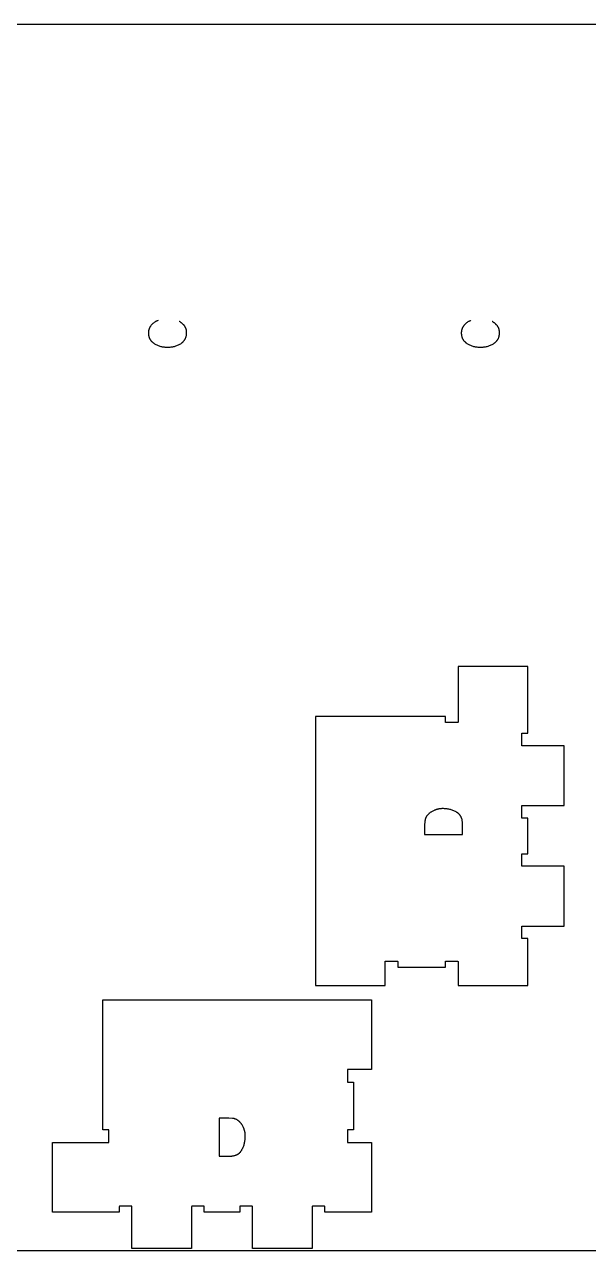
# Model space of a CAD drawing. Header units: millimetres. Extents: x -1220 to 1220, y -1930 to 4220.
# Drawn here: x -289 to 272, y 710 to 1930 of the extents above; entities that cross this region are included whole.
import ezdxf

# ---------------------------------------------------------------- set-up
doc = ezdxf.new("R2010")
doc.units = ezdxf.units.MM
for name, color, linetype in [('0_SHEET_SPRUCEPLY_2440X122', 1, 'CONTINUOUS'), ('1_ANYTOOL_1MMDEEP_LABELS_S', 2, 'CONTINUOUS'), ('4_ANYTOOL_CUTTHROUGH_OUTSI', 5, 'CONTINUOUS')]:
    doc.layers.add(name, color=color, linetype=linetype)

msp = doc.modelspace()

# ---------------------------------------------------------------- linework, layer by layer
at = {"layer": '0_SHEET_SPRUCEPLY_2440X122'}
msp.add_lwpolyline([(-1220, 1930), (-1220, 710), (1220, 710), (1220, 1930)], close=True, dxfattribs=at)
at = {"layer": '1_ANYTOOL_1MMDEEP_LABELS_S'}
for points in [[(-156.2, 1635.4), (-156.7, 1635.2), (-157.2, 1635), (-157.7, 1634.8), (-158.2, 1634.6), (-158.6, 1634.3), (-159.1, 1634), (-159.5, 1633.8), (-160, 1633.5), (-160.4, 1633.2), (-160.8, 1632.8), (-161.2, 1632.5), (-161.6, 1632.2), (-161.9, 1631.8), (-162.3, 1631.4), (-162.7, 1631.1), (-163, 1630.7), (-163.3, 1630.3), (-163.5, 1630.1), (-163.6, 1629.9), (-163.8, 1629.6), (-163.9, 1629.4), (-164.1, 1629.2), (-164.2, 1629), (-164.3, 1628.8), (-164.4, 1628.6), (-164.5, 1628.3), (-164.7, 1628.1), (-164.8, 1627.9), (-164.9, 1627.6), (-164.9, 1627.4), (-165, 1627.2), (-165.1, 1626.9), (-165.2, 1626.7), (-165.3, 1626.4), (-165.3, 1626.2), (-165.4, 1625.9), (-165.4, 1625.7), (-165.5, 1625.4), (-165.5, 1625.1), (-165.6, 1624.9), (-165.6, 1624.6), (-165.6, 1624.3), (-165.7, 1624.1), (-165.7, 1623.8), (-165.7, 1623.5), (-165.7, 1623.2), (-165.7, 1623), (-165.7, 1622.5), (-165.7, 1622.1), (-165.7, 1621.7), (-165.6, 1621.3), (-165.6, 1620.9), (-165.5, 1620.5), (-165.4, 1620.1), (-165.3, 1619.7), (-165.2, 1619.3), (-165.1, 1618.9), (-165, 1618.5), (-164.9, 1618.2), (-164.7, 1617.8), (-164.6, 1617.7), (-164.6, 1617.5), (-164.5, 1617.3), (-164.4, 1617.1), (-164.3, 1617), (-164.2, 1616.8), (-164.1, 1616.6), (-164, 1616.5), (-163.9, 1616.3), (-163.8, 1616.2), (-163.7, 1616), (-163.6, 1615.8), (-163.4, 1615.5), (-163.1, 1615.2), (-162.9, 1614.9), (-162.6, 1614.7), (-162.4, 1614.4), (-162.1, 1614.1), (-161.8, 1613.8), (-161.5, 1613.6), (-161.1, 1613.3), (-160.8, 1613.1), (-160.5, 1612.8), (-160.1, 1612.6), (-159.7, 1612.4), (-159, 1611.9), (-158.2, 1611.5), (-157.5, 1611.2), (-156.7, 1610.8), (-155.9, 1610.5), (-155.1, 1610.2), (-154.3, 1610), (-153.5, 1609.7), (-152.7, 1609.5), (-151.9, 1609.3), (-151, 1609.2), (-150.2, 1609.1), (-149.3, 1609), (-148.5, 1608.9), (-147.6, 1608.9), (-146.7, 1608.8), (-145.8, 1608.9), (-145, 1608.9), (-144.1, 1609), (-143.2, 1609.1), (-142.4, 1609.2), (-141.5, 1609.3), (-140.7, 1609.5), (-139.9, 1609.7), (-139.1, 1610), (-138.3, 1610.2), (-137.5, 1610.5), (-136.7, 1610.9), (-135.9, 1611.2), (-135.1, 1611.6), (-134.4, 1612), (-133.6, 1612.4), (-133.3, 1612.7), (-132.9, 1612.9), (-132.6, 1613.1), (-132.2, 1613.4), (-131.9, 1613.7), (-131.6, 1613.9), (-131.3, 1614.2), (-131, 1614.5), (-130.8, 1614.8), (-130.5, 1615.1), (-130.3, 1615.4), (-130, 1615.7), (-129.9, 1615.8), (-129.8, 1616), (-129.7, 1616.2), (-129.6, 1616.3), (-129.5, 1616.5), (-129.4, 1616.6), (-129.3, 1616.8), (-129.2, 1617), (-129, 1617.3), (-128.8, 1617.7), (-128.7, 1618), (-128.5, 1618.4), (-128.4, 1618.8), (-128.3, 1619.2), (-128.2, 1619.6), (-128.1, 1620), (-128, 1620.4), (-127.9, 1620.8), (-127.9, 1621.2), (-127.8, 1621.6), (-127.8, 1622), (-127.7, 1622.5), (-127.7, 1622.9), (-127.7, 1623.4), (-127.7, 1623.9), (-127.7, 1624.4), (-127.8, 1624.6), (-127.8, 1624.8), (-127.8, 1625), (-127.8, 1625.3), (-127.9, 1625.5), (-127.9, 1625.7), (-128, 1625.9), (-128, 1626.2), (-128.1, 1626.4), (-128.1, 1626.6), (-128.2, 1626.8), (-128.2, 1627), (-128.3, 1627.2), (-128.4, 1627.4), (-128.4, 1627.6), (-128.5, 1627.8), (-128.6, 1628), (-128.7, 1628.2), (-128.8, 1628.4), (-128.9, 1628.6), (-129, 1628.8), (-129.1, 1629), (-129.2, 1629.1), (-129.3, 1629.3), (-129.4, 1629.5), (-129.5, 1629.7), (-129.6, 1629.8), (-129.8, 1630), (-130, 1630.4), (-130.3, 1630.7), (-130.6, 1631), (-130.9, 1631.3), (-131.2, 1631.6), (-131.5, 1631.9), (-131.8, 1632.2), (-132.1, 1632.5), (-132.5, 1632.8), (-132.8, 1633.1), (-133.2, 1633.3), (-133.5, 1633.6), (-133.9, 1633.9), (-134.3, 1634.1), (-134.7, 1634.3), (-135.1, 1634.6)], [(155.2, 1635.4), (154.7, 1635.2), (154.2, 1635), (153.7, 1634.8), (153.2, 1634.6), (152.8, 1634.3), (152.3, 1634), (151.9, 1633.8), (151.5, 1633.5), (151, 1633.2), (150.6, 1632.8), (150.2, 1632.5), (149.8, 1632.2), (149.5, 1631.8), (149.1, 1631.4), (148.8, 1631.1), (148.4, 1630.7), (148.1, 1630.3), (147.9, 1630.1), (147.8, 1629.9), (147.6, 1629.6), (147.5, 1629.4), (147.4, 1629.2), (147.2, 1629), (147.1, 1628.8), (147, 1628.6), (146.9, 1628.3), (146.8, 1628.1), (146.7, 1627.9), (146.6, 1627.6), (146.5, 1627.4), (146.4, 1627.2), (146.3, 1626.9), (146.2, 1626.7), (146.2, 1626.4), (146.1, 1626.2), (146, 1625.9), (146, 1625.7), (145.9, 1625.4), (145.9, 1625.1), (145.8, 1624.9), (145.8, 1624.6), (145.8, 1624.3), (145.8, 1624.1), (145.7, 1623.8), (145.7, 1623.5), (145.7, 1623.2), (145.7, 1623), (145.7, 1622.5), (145.7, 1622.1), (145.8, 1621.7), (145.8, 1621.3), (145.9, 1620.9), (145.9, 1620.5), (146, 1620.1), (146.1, 1619.7), (146.2, 1619.3), (146.3, 1618.9), (146.4, 1618.5), (146.6, 1618.2), (146.7, 1617.8), (146.8, 1617.7), (146.9, 1617.5), (146.9, 1617.3), (147, 1617.1), (147.1, 1617), (147.2, 1616.8), (147.3, 1616.6), (147.4, 1616.5), (147.5, 1616.3), (147.6, 1616.2), (147.7, 1616), (147.8, 1615.8), (148, 1615.5), (148.3, 1615.2), (148.5, 1614.9), (148.8, 1614.7), (149.1, 1614.4), (149.4, 1614.1), (149.7, 1613.8), (150, 1613.6), (150.3, 1613.3), (150.6, 1613.1), (151, 1612.8), (151.3, 1612.6), (151.7, 1612.4), (152.4, 1611.9), (153.2, 1611.5), (153.9, 1611.2), (154.7, 1610.8), (155.5, 1610.5), (156.3, 1610.2), (157.1, 1610), (157.9, 1609.7), (158.7, 1609.5), (159.5, 1609.3), (160.4, 1609.2), (161.2, 1609.1), (162.1, 1609), (163, 1608.9), (163.8, 1608.9), (164.7, 1608.8), (165.6, 1608.9), (166.5, 1608.9), (167.3, 1609), (168.2, 1609.1), (169, 1609.2), (169.9, 1609.3), (170.7, 1609.5), (171.5, 1609.7), (172.4, 1610), (173.2, 1610.2), (173.9, 1610.5), (174.7, 1610.9), (175.5, 1611.2), (176.3, 1611.6), (177, 1612), (177.8, 1612.4), (178.2, 1612.7), (178.5, 1612.9), (178.9, 1613.1), (179.2, 1613.4), (179.5, 1613.7), (179.8, 1613.9), (180.1, 1614.2), (180.4, 1614.5), (180.7, 1614.8), (180.9, 1615.1), (181.2, 1615.4), (181.4, 1615.7), (181.5, 1615.8), (181.6, 1616), (181.7, 1616.2), (181.8, 1616.3), (181.9, 1616.5), (182, 1616.6), (182.1, 1616.8), (182.2, 1617), (182.4, 1617.3), (182.6, 1617.7), (182.7, 1618), (182.9, 1618.4), (183, 1618.8), (183.1, 1619.2), (183.2, 1619.6), (183.3, 1620), (183.4, 1620.4), (183.5, 1620.8), (183.6, 1621.2), (183.6, 1621.6), (183.7, 1622), (183.7, 1622.5), (183.7, 1622.9), (183.7, 1623.4), (183.7, 1623.9), (183.7, 1624.4), (183.7, 1624.6), (183.6, 1624.8), (183.6, 1625), (183.6, 1625.3), (183.5, 1625.5), (183.5, 1625.7), (183.5, 1625.9), (183.4, 1626.2), (183.4, 1626.4), (183.3, 1626.6), (183.3, 1626.8), (183.2, 1627), (183.1, 1627.2), (183.1, 1627.4), (183, 1627.6), (182.9, 1627.8), (182.8, 1628), (182.7, 1628.2), (182.6, 1628.4), (182.6, 1628.6), (182.5, 1628.8), (182.3, 1629), (182.2, 1629.1), (182.1, 1629.3), (182, 1629.5), (181.9, 1629.7), (181.8, 1629.8), (181.6, 1630), (181.4, 1630.4), (181.1, 1630.7), (180.8, 1631), (180.5, 1631.3), (180.2, 1631.6), (179.9, 1631.9), (179.6, 1632.2), (179.3, 1632.5), (178.9, 1632.8), (178.6, 1633.1), (178.2, 1633.3), (177.9, 1633.6), (177.5, 1633.9), (177.1, 1634.1), (176.7, 1634.3), (176.3, 1634.6)]]:
    msp.add_lwpolyline(points, dxfattribs=at)
for points in [[(109, 1123.9), (147, 1123.9), (146.9, 1134.7), (146.9, 1135.2), (146.9, 1135.7), (146.8, 1136.2), (146.8, 1136.7), (146.7, 1137.2), (146.7, 1137.6), (146.6, 1138.1), (146.5, 1138.5), (146.4, 1139), (146.2, 1139.4), (146.1, 1139.8), (146, 1140.3), (145.8, 1140.7), (145.7, 1140.9), (145.6, 1141), (145.5, 1141.2), (145.5, 1141.4), (145.4, 1141.6), (145.3, 1141.8), (145.2, 1142), (145.1, 1142.2), (145, 1142.3), (144.8, 1142.5), (144.7, 1142.7), (144.6, 1142.9), (144.5, 1143), (144.4, 1143.2), (144.3, 1143.3), (144.1, 1143.5), (144, 1143.7), (143.9, 1143.8), (143.7, 1144), (143.6, 1144.1), (143.4, 1144.3), (143.3, 1144.4), (143.1, 1144.6), (143, 1144.7), (142.8, 1144.8), (142.7, 1145), (142.5, 1145.1), (142.4, 1145.2), (142.2, 1145.4), (142, 1145.5), (141.8, 1145.6), (141.7, 1145.7), (141.3, 1146), (140.9, 1146.2), (140.6, 1146.4), (139.8, 1146.8), (139, 1147.2), (138.2, 1147.5), (137.4, 1147.8), (136.6, 1148.1), (135.7, 1148.4), (134.9, 1148.7), (134.1, 1148.9), (133.2, 1149.1), (132.4, 1149.2), (131.5, 1149.4), (130.7, 1149.5), (129.8, 1149.6), (128.9, 1149.6), (128, 1149.7), (127.1, 1149.7), (126.4, 1149.7), (125.6, 1149.6), (124.9, 1149.6), (124.2, 1149.5), (123.4, 1149.4), (123.1, 1149.3), (122.7, 1149.3), (122.4, 1149.2), (122, 1149.1), (121.7, 1149), (121.3, 1148.9), (121, 1148.8), (120.6, 1148.7), (120.3, 1148.6), (119.9, 1148.5), (119.6, 1148.3), (119.2, 1148.2), (118.9, 1148.1), (118.6, 1147.9), (117.9, 1147.6), (117.3, 1147.3), (116.6, 1146.9), (116, 1146.5), (115.6, 1146.3), (115.2, 1146.1), (114.8, 1145.8), (114.5, 1145.5), (114.1, 1145.3), (113.8, 1145), (113.5, 1144.7), (113.2, 1144.5), (112.9, 1144.2), (112.6, 1143.9), (112.3, 1143.6), (112.1, 1143.3), (111.8, 1143), (111.6, 1142.7), (111.4, 1142.4), (111.2, 1142.1), (111, 1141.8), (110.8, 1141.4), (110.6, 1141.1), (110.4, 1140.8), (110.3, 1140.5), (110.2, 1140.1), (110, 1139.8), (109.9, 1139.4), (109.8, 1139.1), (109.7, 1138.7), (109.6, 1138.4), (109.6, 1138), (109.5, 1137.6), (109.5, 1137.3), (109.4, 1136.9), (109.2, 1133.4), (109.1, 1130.3), (109.1, 1127.1)], [(-95.2, 841.8), (-95.2, 803.8), (-84.4, 804), (-83.9, 804), (-83.3, 804), (-82.8, 804), (-82.4, 804.1), (-81.9, 804.1), (-81.4, 804.2), (-80.9, 804.3), (-80.5, 804.4), (-80, 804.5), (-79.6, 804.6), (-79.2, 804.8), (-78.8, 804.9), (-78.4, 805.1), (-78.2, 805.1), (-78, 805.2), (-77.8, 805.3), (-77.6, 805.4), (-77.4, 805.5), (-77.2, 805.6), (-77.1, 805.7), (-76.9, 805.8), (-76.7, 805.9), (-76.5, 806), (-76.4, 806.1), (-76.2, 806.2), (-76, 806.4), (-75.9, 806.5), (-75.7, 806.6), (-75.5, 806.7), (-75.4, 806.9), (-75.2, 807), (-75.1, 807.1), (-74.9, 807.3), (-74.8, 807.4), (-74.6, 807.6), (-74.5, 807.7), (-74.3, 807.9), (-74.2, 808), (-74.1, 808.2), (-73.9, 808.3), (-73.8, 808.5), (-73.7, 808.7), (-73.6, 808.8), (-73.4, 809), (-73.3, 809.2), (-73.1, 809.6), (-72.9, 809.9), (-72.7, 810.3), (-72.3, 811.1), (-71.9, 811.9), (-71.5, 812.7), (-71.2, 813.5), (-70.9, 814.3), (-70.6, 815.1), (-70.4, 815.9), (-70.2, 816.8), (-70, 817.6), (-69.8, 818.5), (-69.7, 819.3), (-69.5, 820.2), (-69.5, 821.1), (-69.4, 821.9), (-69.4, 822.8), (-69.3, 823.7), (-69.4, 824.5), (-69.4, 825.2), (-69.5, 826), (-69.5, 826.7), (-69.6, 827.4), (-69.7, 827.8), (-69.8, 828.1), (-69.9, 828.5), (-69.9, 828.8), (-70, 829.2), (-70.1, 829.6), (-70.2, 829.9), (-70.3, 830.2), (-70.5, 830.6), (-70.6, 830.9), (-70.7, 831.3), (-70.8, 831.6), (-71, 832), (-71.1, 832.3), (-71.4, 833), (-71.8, 833.6), (-72.1, 834.3), (-72.5, 834.9), (-72.7, 835.3), (-73, 835.7), (-73.2, 836), (-73.5, 836.4), (-73.8, 836.7), (-74, 837), (-74.3, 837.4), (-74.6, 837.7), (-74.9, 838), (-75.2, 838.2), (-75.4, 838.5), (-75.7, 838.8), (-76, 839), (-76.3, 839.3), (-76.6, 839.5), (-77, 839.7), (-77.3, 839.9), (-77.6, 840.1), (-77.9, 840.3), (-78.2, 840.4), (-78.6, 840.6), (-78.9, 840.7), (-79.3, 840.8), (-79.6, 841), (-80, 841.1), (-80.3, 841.2), (-80.7, 841.2), (-81, 841.3), (-81.4, 841.4), (-81.8, 841.4), (-82.2, 841.4), (-85.6, 841.6), (-88.7, 841.7), (-91.9, 841.8)]]:
    msp.add_lwpolyline(points, close=True, dxfattribs=at)
at = {"layer": '4_ANYTOOL_CUTTHROUGH_OUTSI'}
for points in [[(129.9, 1241.3), (0.4, 1241.3), (0.4, 973.8), (69.9, 973.8), (69.9, 997.6), (69.9, 997.6, -0.414214), (70.1, 997.8), (82.1, 997.8, -0.414214), (82.4, 997.6), (82.4, 991.8), (129.9, 991.8), (129.9, 997.6), (129.9, 997.6, -0.414214), (130.1, 997.8), (142.1, 997.8, -0.414214), (142.4, 997.6), (142.4, 973.8), (211.9, 973.8), (211.9, 1020.3), (206.1, 1020.3), (206.1, 1020.3, -0.414214), (205.9, 1020.6), (205.9, 1032.6, -0.414214), (206.1, 1032.8), (247.9, 1032.8), (247.9, 1092.3), (206.1, 1092.3), (206.1, 1092.3, -0.414214), (205.9, 1092.6), (205.9, 1104.6, -0.414214), (206.1, 1104.8), (211.9, 1104.8), (211.9, 1140.3), (206.1, 1140.3), (206.1, 1140.3, -0.414214), (205.9, 1140.6), (205.9, 1152.6, -0.414214), (206.1, 1152.8), (247.9, 1152.8), (247.9, 1212.3), (206.1, 1212.3), (206.1, 1212.3, -0.414214), (205.9, 1212.6), (205.9, 1224.6, -0.414214), (206.1, 1224.8), (211.9, 1224.8), (211.9, 1291.3), (142.4, 1291.3), (142.4, 1235.6), (142.4, 1235.6, -0.414214), (142.1, 1235.3), (130.1, 1235.3, -0.414214), (129.9, 1235.6)], [(-211.2, 830), (-211.2, 959.5), (56.3, 959.5), (56.3, 890), (32.5, 890), (32.5, 890, 0.414214), (32.3, 889.7), (32.3, 877.7, 0.414214), (32.5, 877.5), (38.3, 877.5), (38.3, 830), (32.5, 830), (32.5, 830, 0.414214), (32.3, 829.7), (32.3, 817.7, 0.414214), (32.5, 817.5), (56.3, 817.5), (56.3, 748), (9.8, 748), (9.8, 753.7), (9.8, 753.7, 0.414214), (9.5, 754), (-2.5, 754, 0.414214), (-2.7, 753.7), (-2.7, 712), (-62.2, 712), (-62.2, 753.7), (-62.2, 753.7, 0.414214), (-62.5, 754), (-74.5, 754, 0.414214), (-74.7, 753.7), (-74.7, 748), (-110.2, 748), (-110.2, 753.7), (-110.2, 753.7, 0.414214), (-110.5, 754), (-122.5, 754, 0.414214), (-122.7, 753.7), (-122.7, 712), (-182.2, 712), (-182.2, 753.7), (-182.2, 753.7, 0.414214), (-182.5, 754), (-194.5, 754, 0.414214), (-194.7, 753.7), (-194.7, 748), (-261.2, 748), (-261.2, 817.5), (-205.5, 817.5), (-205.5, 817.5, 0.414214), (-205.2, 817.7), (-205.2, 829.7, 0.414214), (-205.5, 830)]]:
    msp.add_lwpolyline(points, format="xyb", close=True, dxfattribs=at)

doc.saveas('drawing.dxf')
